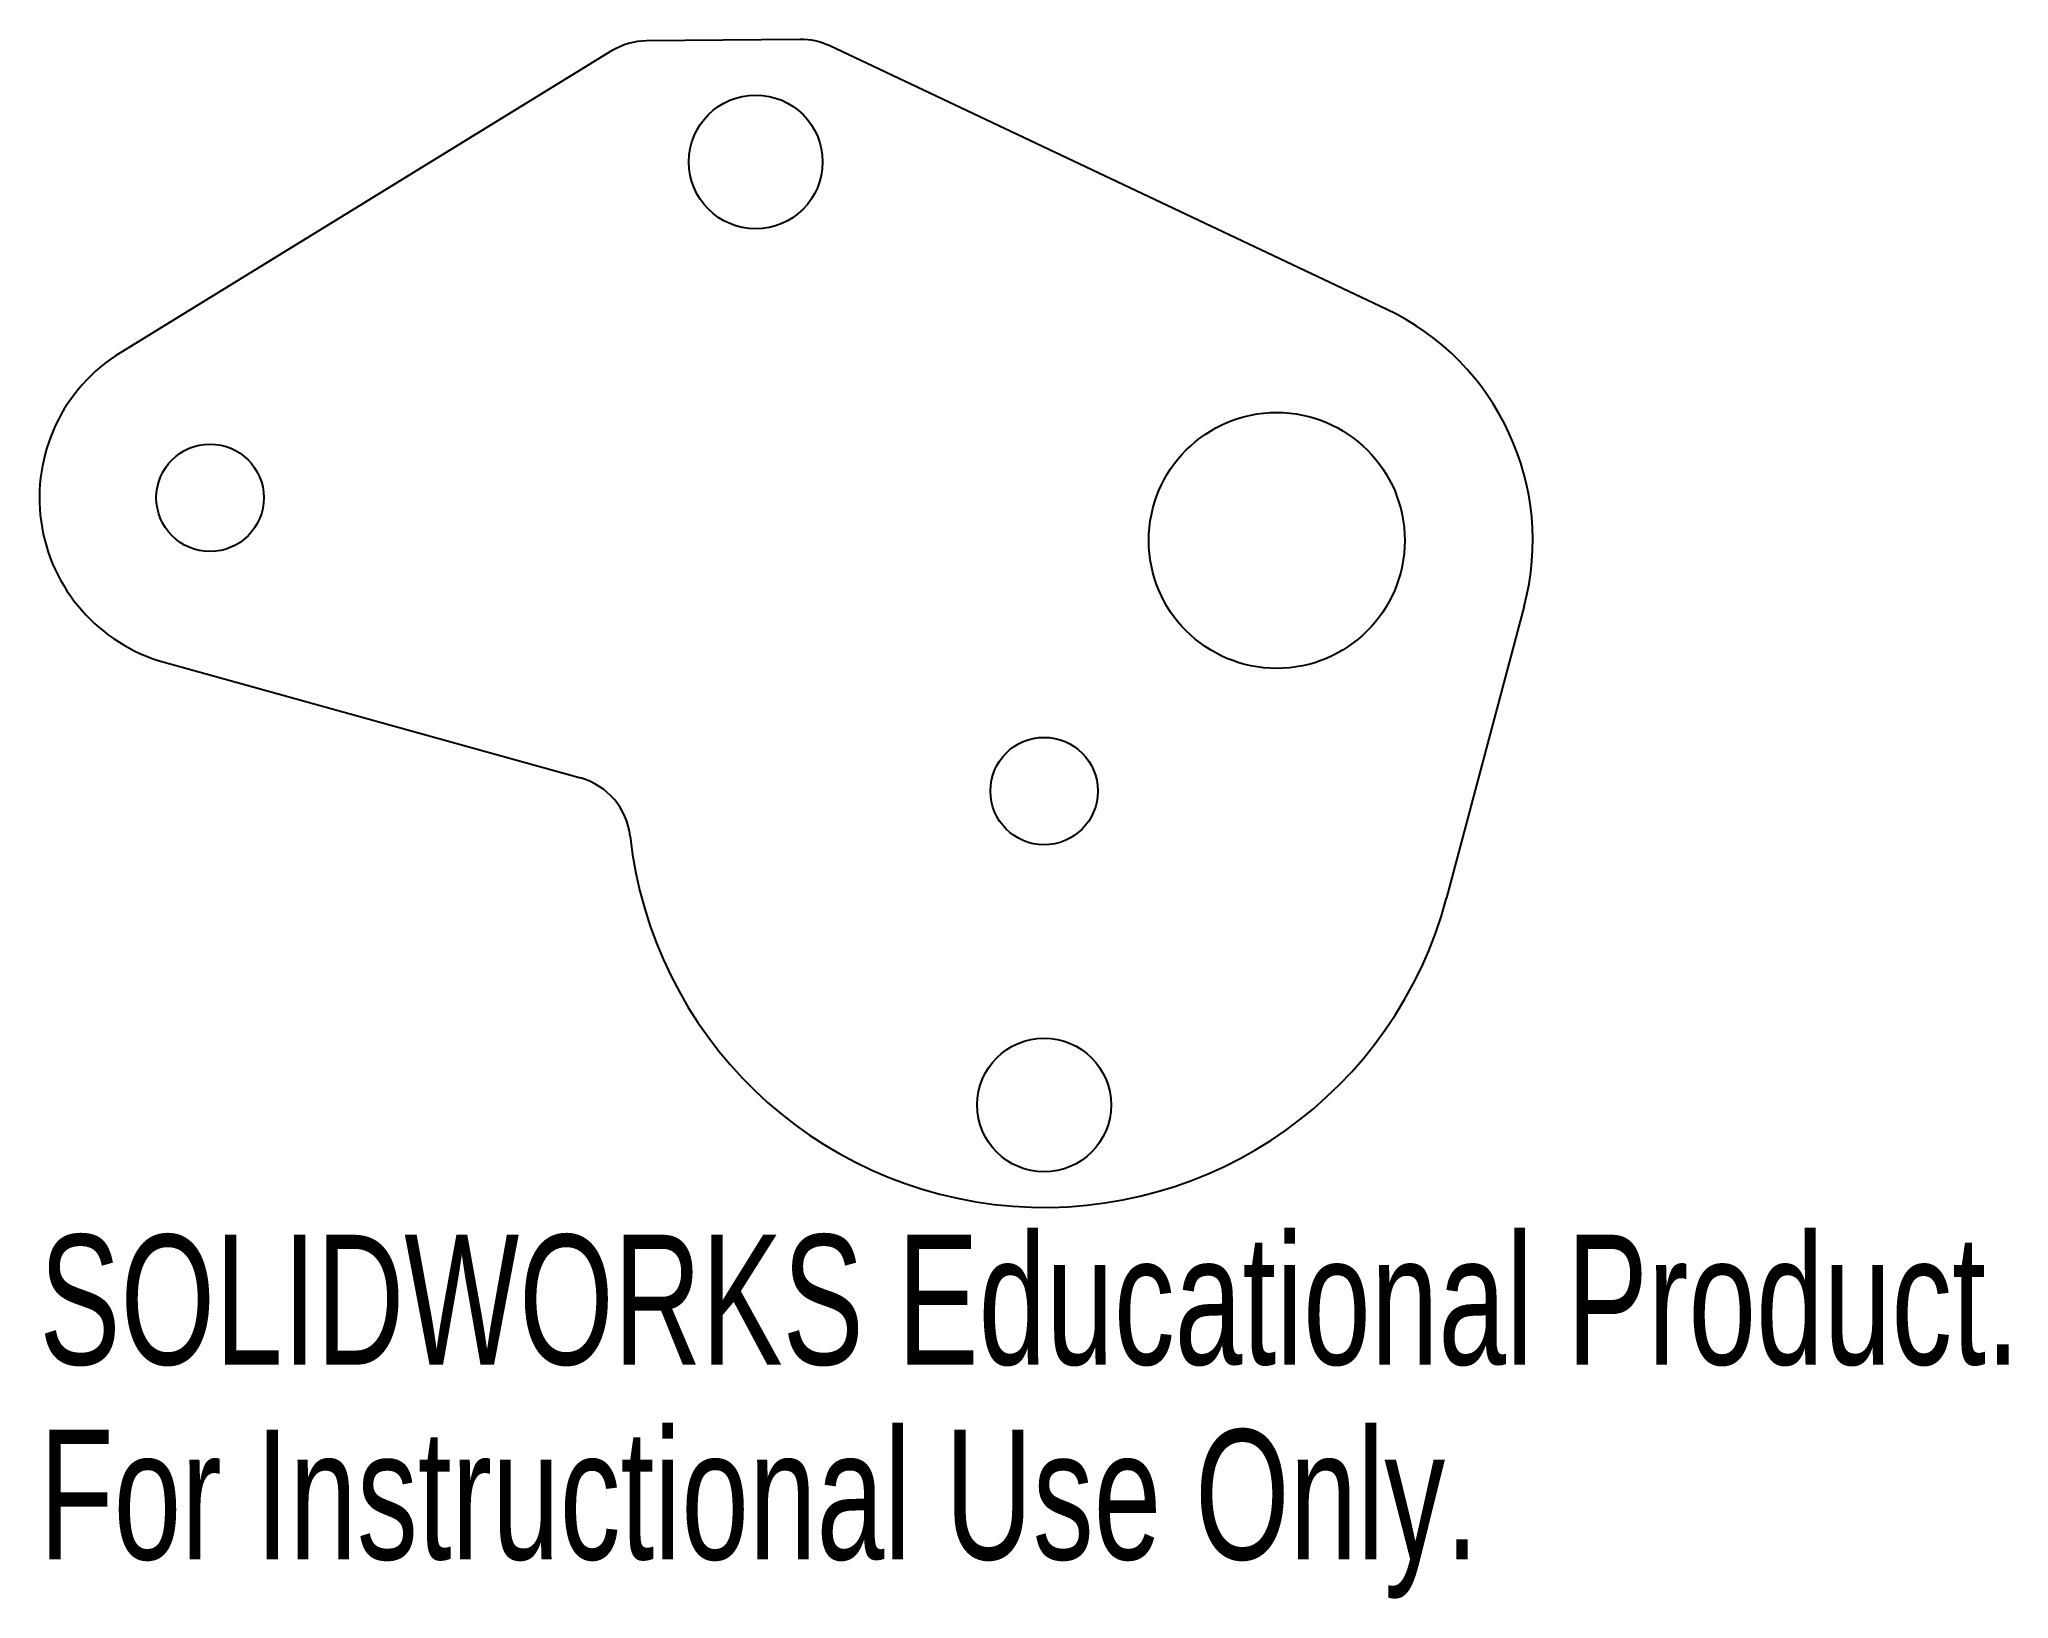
# Model space of a CAD drawing. Header units: inches. Extents: x 5.25 to 8.13, y -1 to 1.29.
import ezdxf

# ---------------------------------------------------------------- set-up
doc = ezdxf.new("R2010")
doc.units = ezdxf.units.IN
doc.header["$MEASUREMENT"] = 0
doc.styles.add('SLDTEXTSTYLE0', font='TXT', dxfattribs={"width": 0.7})

msp = doc.modelspace()

# ---------------------------------------------------------------- linework, layer by layer
at = {"color": 7, "linetype": 'Continuous', "lineweight": 25}
for p, q in [((6.0882, 1.2719), (5.3691, 0.8302)), ((6.3641, 1.2889), (6.1395, 1.2867)), ((7.2229, 0.8936), (6.4078, 1.2793)), ((7.4249, 0.4584), (7.3113, 0.0309)), ((5.433, 0.3763), (6.0428, 0.2067))]:
    msp.add_line(p, q, dxfattribs=at)
for centre, radius in [((6.2993, 1.1094), 0.098), ((7.0625, 0.5547), 0.1875), ((5.5, 0.6172), 0.0787), ((6.7218, 0.1875), 0.0787), ((6.7218, -0.2725), 0.098)]:
    msp.add_circle(centre, radius, dxfattribs=at)
for centre, radius, start, end in [((6.1405, 1.1867), 0.1, 90.5748, 121.5618), ((6.3651, 1.1889), 0.1, 64.6765, 90.5748), ((7.0625, 0.5547), 0.375, 345.1212, 64.6765), ((5.5, 0.6172), 0.25, 121.5618, 254.4563), ((6.016, 0.1103), 0.1, 6.2383, 74.4563), ((6.7218, 0.1875), 0.61, 186.2383, 345.1212)]:
    msp.add_arc(centre, radius, start, end, dxfattribs=at)

# ---------------------------------------------------------------- texts
at = {"color": 7, "linetype": 'Continuous', "char_height": 0.1903, "attachment_point": 1, "style": 'SLDTEXTSTYLE0'}
for s, insert in [('SOLIDWORKS Educational Product.', (5.25, -0.4626)), ('For Instructional Use Only.', (5.25, -0.7481))]:
    msp.add_mtext(s, dxfattribs=dict(at, insert=insert))

doc.saveas('drawing.dxf')
